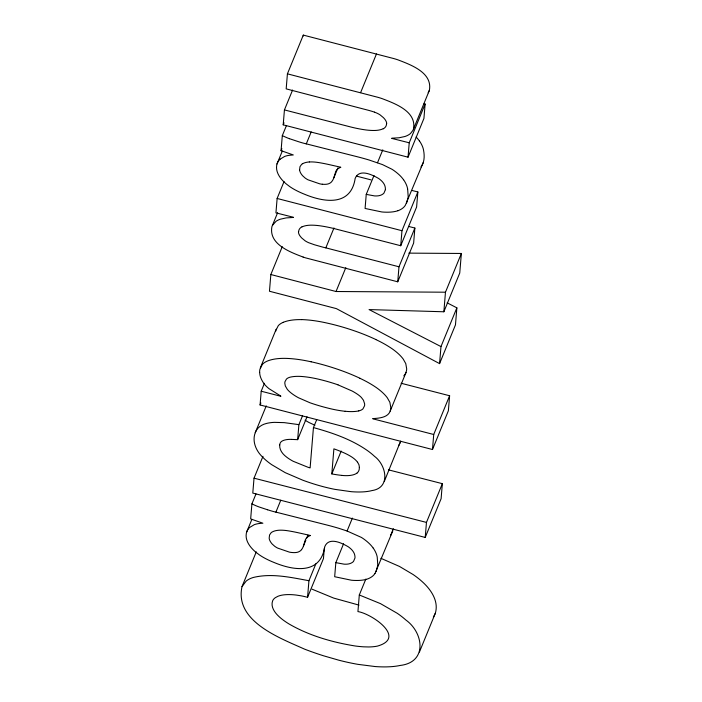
<?xml version="1.0" encoding="UTF-8"?>
<svg xmlns="http://www.w3.org/2000/svg" width="702" height="702" viewBox="0 0 702 702"><rect width="100%" height="100%" fill="white"/><g stroke="black" fill="none" stroke-linecap="round" stroke-linejoin="round"><path stroke-width="1.05" d="M259.626 372.411L259.635 371.683A76.185 30.379 22.3 0 1 259.915 369.287L262.399 364.399A53.764 21.437 22.3 0 1 267.383 361.056A68.559 27.343 22.3 0 1 285.723 358.371A83.047 33.117 22.3 0 1 311.126 361.811M279.712 444.875C279.238 449.877 282.704 454.185 286.495 457.002A23.412 9.337 22.3 0 0 293.217 461.293L307.827 467.199A12.355 4.923 22.3 0 0 310.117 467.901L313.443 427.588L316.707 419.647M255.976 493.954L251.904 503.887L250.658 518.91L262.881 523.209L259.056 523.534A43.419 17.313 22.3 0 0 254.273 524.675L249.675 527.439A63.68 25.395 22.3 0 0 246.323 533.362C245.191 539.434 248.683 545.164 252.764 549.35A33.091 13.198 22.3 0 0 255.853 552.211L259.407 554.896A28.361 11.311 22.3 0 0 264.803 558.187A34.319 13.689 22.3 0 0 273.868 562.399C294.445 571.042 320.63 574.429 324.763 546.656C328.843 536.618 341.69 542.927 348.245 546.77A16.725 6.669 22.3 0 1 352.193 550.254L352.597 550.754A24.561 9.793 22.3 0 1 354.615 554.624A47.648 18.998 22.3 0 1 354.975 557.958L353.545 561.372A31.081 12.39 22.3 0 1 349.938 563.592L348.692 563.925A19.094 7.617 22.3 0 1 344.059 564.154L335.837 562.644L343.576 543.769M262.987 456.326L254.027 478.176L252.79 493.094L425.219 537.434L441.11 498.692L442.348 483.669L388.399 469.831M401.114 383.257L449.613 395.752L448.367 410.775L432.485 449.517L260.073 404.966L261.205 391.216L264.461 383.266M282.248 246.709L270.84 274.526L269.463 291.242L336.346 308.608L439.575 363.618L455.466 324.877L456.87 307.845L447.156 302.843M284.047 181.572L277.123 198.464L275.939 212.855L293.331 217.243M280.089 159.178L284.687 156.423A43.419 17.313 22.3 0 1 289.47 155.274L293.296 154.958L281.072 150.649L282.309 135.626L286.39 125.693M424.026 103.782L425.114 104.054L423.929 118.445L408.037 157.187L283.204 124.833L284.433 109.916L292.585 90.049M391.848 138.197L399.096 137.767L404.914 136.504A53.668 21.402 22.3 0 0 410.459 133.538L412.96 130.344L429.37 90.347C432.765 72.675 410.951 64.847 397.937 59.854A33.24 13.259 22.3 0 0 393.743 58.556L303.308 35.1L287.416 73.842L286.179 88.864L368.225 110.24A47.92 19.103 22.3 0 1 374.517 112.136M303.229 36.039L303.308 35.1M291.505 439.399L297.648 439.663L298.894 424.64L302.562 415.698M365.821 579.089L359.301 594.98L357.932 611.591C371.428 613.601 407.055 637.662 377.465 646.094A58.845 23.464 22.3 0 1 368.638 646.963L363.531 646.823A79.493 31.695 22.3 0 1 355.203 645.989C332.213 642.26 309.257 635.714 289.013 623.955A42.489 16.945 22.3 0 1 284.292 620.849A34.416 13.724 22.3 0 1 279.001 616.567C274.772 612.697 270.384 606.747 272.666 600.745A40.163 16.014 22.3 0 1 275.351 597.665L277.869 596.323A43.278 17.26 22.3 0 1 283.222 594.945A46.35 18.48 22.3 0 1 291.365 594.647A48.192 19.217 22.3 0 1 296.051 595.042L300.912 595.787A40.962 16.33 22.3 0 1 307.564 597.314L308.941 580.712L315.865 563.82M324.315 548.201L323.455 558.581L307.564 597.323M342.049 475.403A68.506 27.317 22.3 0 1 331.818 473.911L333.889 448.841A57.169 22.797 22.3 0 1 343.322 452.544A25.632 10.223 22.3 0 1 351.728 456.967A18.296 7.301 22.3 0 1 357.511 462.188M335.837 562.644L334.67 576.719L351.333 580.203A37.162 14.821 22.3 0 0 354.466 580.422A48.14 19.2 22.3 0 0 367.567 578.957A59.968 23.912 22.3 0 0 374.956 573.49M373.99 175.509L366.242 194.384L365.084 208.459L381.748 211.943A37.162 14.821 22.3 0 0 384.88 212.162A48.14 19.2 22.3 0 0 397.981 210.697M303.115 257.055A34.538 13.768 22.3 0 0 305.616 257.88L397.744 281.809L398.99 266.786L414.873 228.045L408.476 226.386M302.035 226.895A35.899 14.312 22.3 0 1 310.17 225.184A46.218 18.427 22.3 0 1 321.472 226.026A72.297 28.826 22.3 0 1 334.31 228.633L400.728 245.735L401.965 230.712L417.857 191.971L412.004 190.453M408.037 157.187L409.231 142.796L425.114 104.054M414.873 228.045L413.636 243.067L397.744 281.809M417.857 191.971L416.611 206.993L400.728 245.735M425.219 537.434L426.465 522.411L442.348 483.669M432.485 449.517L433.722 434.494L449.613 395.752M439.575 363.618L440.979 346.586L456.87 307.845M440.979 346.586L369.068 309.582L443.857 311.776L445.472 292.207L461.363 253.466L408.827 253.132M461.363 253.466L459.749 273.034L443.857 311.776M385.38 189.698L383.95 193.111A31.081 12.39 22.3 0 1 380.352 195.331L379.098 195.665A19.094 7.617 22.3 0 1 374.473 195.902L366.242 194.384M393.366 528.764L390.9 534.775M322.315 184.231A17.901 7.134 22.3 0 0 328.422 183.836A28.94 11.539 22.3 0 0 331.888 181.397A76.176 30.37 22.3 0 0 333.819 177.834L335.688 171.744A37.241 14.847 22.3 0 1 340.856 167.251L329.519 164.689A89.68 35.758 22.3 0 0 318.568 162.557A32.924 13.127 22.3 0 0 309.354 161.969M301.518 549.675A76.176 30.37 22.3 0 0 303.404 546.095L305.273 540.005A37.241 14.847 22.3 0 1 310.442 535.512L299.105 532.95A89.68 35.758 22.3 0 0 288.153 530.817A32.924 13.127 22.3 0 0 278.94 530.229A31.634 12.618 22.3 0 0 272.183 532.002A24.043 9.582 22.3 0 0 271.218 532.607L269.559 534.977L269.164 538.206A25.36 10.109 22.3 0 0 272.095 543.945L274.543 546.147A11.407 4.554 22.3 0 0 277.667 548.095L289.347 552.114A14.961 5.967 22.3 0 0 291.909 552.5A17.901 7.134 22.3 0 0 298.017 552.097A28.94 11.539 22.3 0 0 301.474 549.657M413.478 129.089C416.874 111.416 395.059 103.589 382.046 98.596A33.24 13.259 22.3 0 0 377.86 97.297L287.416 73.842M256.274 551.869L242.014 586.635C234.345 621.349 279.914 638.004 304.493 649.113A138.452 55.212 22.3 0 0 323.683 655.835L338.689 660.161A122.753 48.947 22.3 0 0 357.827 664.338L375.166 666.549A104.379 41.62 22.3 0 0 386.784 666.882L390.373 666.733A93.068 37.109 22.3 0 0 400.07 665.47C427.685 662.328 423.631 632.748 405.94 620.068A55.704 22.21 22.3 0 0 397.253 613.294L380.484 603.632L359.301 594.98M419.41 652.079L435.293 613.337C439.119 601.035 430.651 589.092 421.832 581.335A55.704 22.21 22.3 0 0 413.145 574.552L399.482 566.444L380.888 558.301M266.251 405.888L255.247 432.704C252.036 441.031 255.809 450.245 261.793 456.282A45.981 18.331 22.3 0 0 271.613 464.627L285.24 472.665L302.746 480.186A95.946 38.259 22.3 0 0 313.417 483.845A91.865 36.627 22.3 0 0 334.854 489.355L351.14 491.672A81.037 32.31 22.3 0 0 359.793 491.997L362.478 491.918A68.287 27.229 22.3 0 0 371.893 490.593C391.137 487.82 386.197 464.961 374.552 456.379A46.806 18.664 22.3 0 0 367.558 450.675C351.36 439.303 332.379 432.792 313.443 427.588M384.301 481.44L400.631 441.119M420.963 166.944A59.968 23.912 22.3 0 0 421.261 166.488C424.622 161.776 424.605 155.563 423.534 150.096A63.47 25.307 22.3 0 0 419.524 141.049M283.204 124.833L284.02 122.85M281.072 150.649L281.888 148.657M277 163.987L282.301 151.07M277.623 212.732L271.92 226.641C268.506 244.226 290.137 252.106 303.115 257.055M311.188 131.941L306.291 143.857L356.546 156.564A131.528 52.448 22.3 0 1 369.112 160.012L382.493 164.601L391.751 169.138A21.06 8.398 22.3 0 1 394.217 170.761A35.284 14.066 22.3 0 1 403.553 179.782M360.591 92.664L376.474 53.922M333.827 177.843L337.899 167.91M260.293 367.953L276.176 329.212M260.073 404.966L260.881 402.983M298.473 231.792A20.779 8.284 22.3 0 0 301.737 238.004L305.107 240.795A10.521 4.194 22.3 0 0 308.652 242.699L313.882 244.568A38.996 15.549 22.3 0 0 314.654 244.822L322.569 247.069A26.299 10.486 22.3 0 0 325.825 247.859L333.968 227.983M377.492 162.75L382.783 149.833M270.84 274.526L336.03 291.514L345.805 267.673M246.595 532.248L251.886 519.331M297.648 439.663L307.02 416.812M267.567 509.757A46.06 18.366 22.3 0 0 275.895 512.153L280.774 500.201M398.008 210.714A59.968 23.912 22.3 0 0 405.37 205.23L423.209 162.636M331.818 473.911L341.19 451.07M303.413 546.103L305.853 540.136M306.669 538.153L307.897 535.17M390.172 411.126L406.063 372.385M275.886 512.118L326.132 524.824A131.528 52.448 22.3 0 1 338.706 528.273L347.078 531.01L352.378 518.094M375.008 573.516L392.795 530.896M255.247 432.704C256.879 427.851 261.469 424.64 266.304 423.499A56.344 22.464 22.3 0 1 274.35 422.358L284.301 422.639L298.894 424.64M429.37 90.347L428.176 92.761M435.293 613.337L433.362 617.198M400.193 442.699L398.736 445.516M406.493 203.378L408.204 196.981L407.643 188.838M376.088 571.639L377.79 565.242L377.228 557.098A63.47 25.307 22.3 0 0 373.227 548.051M242.014 586.635L246.112 581.133A65.848 26.255 22.3 0 1 253.317 577.465C271.674 572.999 290.76 577.395 308.941 580.712M272.429 225.386L276.044 221.297A53.756 21.437 22.3 0 1 280.396 219.191L286.153 217.91L293.313 217.453M403.834 375.833L405.528 373.622L406.476 370.805A75.57 30.133 22.3 0 0 406.686 368.848L405.765 363.592L403.194 359.038A41.444 16.523 22.3 0 0 392.357 348.929A51.641 20.586 22.3 0 0 375.807 339.557M372.885 418.603C379.37 418.181 389.198 417.585 390.584 409.547A75.57 30.133 22.3 0 0 390.795 407.581L389.882 402.334L387.302 397.78A41.444 16.523 22.3 0 0 376.465 387.671A51.641 20.586 22.3 0 0 359.915 378.299M336.03 291.514L445.472 292.207M359.003 605.106L333.704 598.095L312.021 589.162M391.83 138.408L409.231 142.796M284.433 109.916L350.851 127.009A72.297 28.826 22.3 0 0 363.697 129.633A46.218 18.427 22.3 0 0 375 130.475A35.899 14.312 22.3 0 0 383.125 128.747M372.867 418.813L433.722 434.494M254.027 478.176L426.465 522.411M356.405 176.097L371.042 179.879M277.123 198.464L401.965 230.712M325.825 247.859L398.99 266.786M261.205 391.216L280.765 396.261M267.567 509.784L259.047 506.949A28.51 11.372 22.3 0 1 251.921 503.861M347.078 531.01L361.337 537.399A21.06 8.398 22.3 0 1 363.803 539.022A35.284 14.066 22.3 0 1 373.148 548.043M289.461 138.689L297.981 141.523A46.06 18.366 22.3 0 0 306.309 143.892M337.943 384.836L352.176 391.04A30.186 12.039 22.3 0 1 357.388 394.199L358.318 394.857A17.48 6.967 22.3 0 1 361.407 397.516L363.469 400.263L364.61 403.79A42.489 16.945 22.3 0 1 364.549 405.782L362.96 408.871A26.641 10.627 22.3 0 1 358.731 410.898M374.517 112.162L376.509 112.952A10.521 4.194 22.3 0 1 380.054 114.856L383.432 117.646A20.779 8.284 22.3 0 1 386.697 123.859M314.917 425.254L309.099 422.543A23.412 9.337 22.3 0 1 305.063 420.173M280.782 396.051L269.059 388.706A27.553 10.986 22.3 0 1 264.189 383.88L263.601 383.081A60.012 23.929 22.3 0 1 259.696 372.429M357.572 462.197L358.959 464.75L359.442 467.479M299.578 169.945L299.973 166.716L301.623 164.347A24.043 9.582 22.3 0 1 302.562 163.715M390.847 534.748A59.968 23.912 22.3 0 1 390.549 535.205M359.292 467.427A39.058 15.576 22.3 0 1 356.932 473.209M356.862 473.174A34.872 13.908 22.3 0 1 342.085 475.438M291.488 439.382A29.686 11.837 22.3 0 0 281.537 441.426A26.404 10.53 22.3 0 0 279.773 444.901M358.757 410.916A45.498 18.147 22.3 0 1 345.121 411.258M345.147 411.293A66.629 26.571 22.3 0 1 327.632 408.029A88.785 35.398 22.3 0 1 310.065 402.808L298.525 397.78A26.114 10.416 22.3 0 1 291.488 393.287L290.637 392.611A21.657 8.635 22.3 0 1 287.241 389.25L285.31 385.933L284.819 383.318A39.172 15.62 22.3 0 1 285.012 381.634L286.434 379.106A26.509 10.574 22.3 0 1 290.479 377.088A43.831 17.48 22.3 0 1 303.738 376.658A65.137 25.974 22.3 0 1 320.858 379.756A84.31 33.617 22.3 0 1 337.943 384.801M311.118 361.776A108.529 43.278 22.3 0 1 339.663 369.98A85.784 34.205 22.3 0 1 359.95 378.255M275.658 331.37A76.185 30.379 22.3 0 1 275.807 330.545L278.29 325.658A53.764 21.437 22.3 0 1 283.275 322.315M283.275 322.315A68.559 27.343 22.3 0 1 301.614 319.629M301.579 319.585A83.047 33.117 22.3 0 1 327.018 323.069A108.529 43.278 22.3 0 1 355.545 331.239A85.784 34.205 22.3 0 1 375.842 339.514M298.64 231.853A31.932 12.733 22.3 0 1 301.913 226.825M403.632 179.791A63.47 25.307 22.3 0 1 407.599 188.82M289.452 138.715A28.51 11.372 22.3 0 1 282.336 135.6M385.389 189.698A47.648 18.998 22.3 0 0 385.021 186.363A24.561 9.793 22.3 0 0 383.02 182.494L382.599 181.993A16.725 6.669 22.3 0 0 378.659 178.51C372.095 174.675 359.257 168.357 355.168 178.396C351.044 206.169 324.859 202.781 304.282 194.138A34.319 13.689 22.3 0 1 295.217 189.926A28.361 11.311 22.3 0 1 289.812 186.635L286.267 183.95A33.091 13.198 22.3 0 1 283.178 181.09C279.098 176.913 275.605 171.174 276.728 165.102A63.68 25.395 22.3 0 1 280.089 159.178M322.323 184.24A14.961 5.967 22.3 0 1 319.761 183.845L308.081 179.835A11.407 4.554 22.3 0 1 304.958 177.887L302.553 175.693A25.36 10.109 22.3 0 1 299.614 169.954M302.597 163.741A31.634 12.618 22.3 0 1 309.328 161.951M416.11 137.048A35.284 14.066 22.3 0 1 419.445 141.041M386.521 123.798A31.932 12.733 22.3 0 1 383.257 128.826"/></g></svg>
